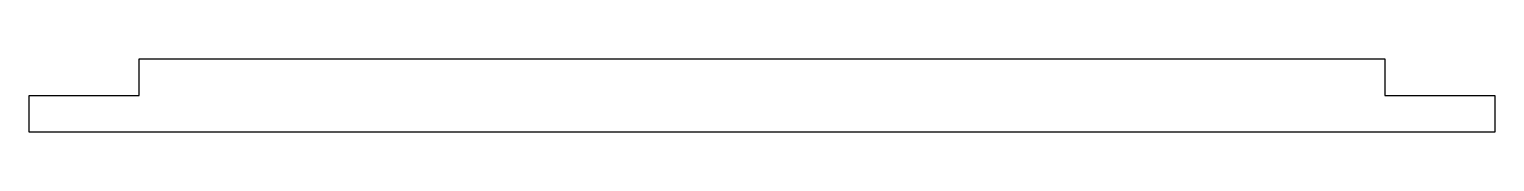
# Model space of a CAD drawing. Extents: x -60 to 60, y 0 to 6.
import ezdxf

# ---------------------------------------------------------------- set-up
doc = ezdxf.new("R2010")
doc.units = 0
doc.layers.get('0').update_dxf_attribs({"linetype": 'continuous'})

# ---------------------------------------------------------------- blocks, each defined once
blk = doc.blocks.new('BODY')
at = {"color": 0}
for p, q in [((-51, 3), (-51, 6)), ((-51, 6), (51, 6)), ((51, 6), (51, 3)), ((-60, 0), (-60, 3)), ((-60, 3), (-51, 3)), ((51, 3), (60, 3)), ((60, 3), (60, 0)), ((60, 0), (-60, 0))]:
    blk.add_line(p, q, dxfattribs=at)

msp = doc.modelspace()

# ---------------------------------------------------------------- block references
at = {"color": 0}
msp.add_blockref('BODY', (0, 0), dxfattribs=at)

doc.saveas('drawing.dxf')
